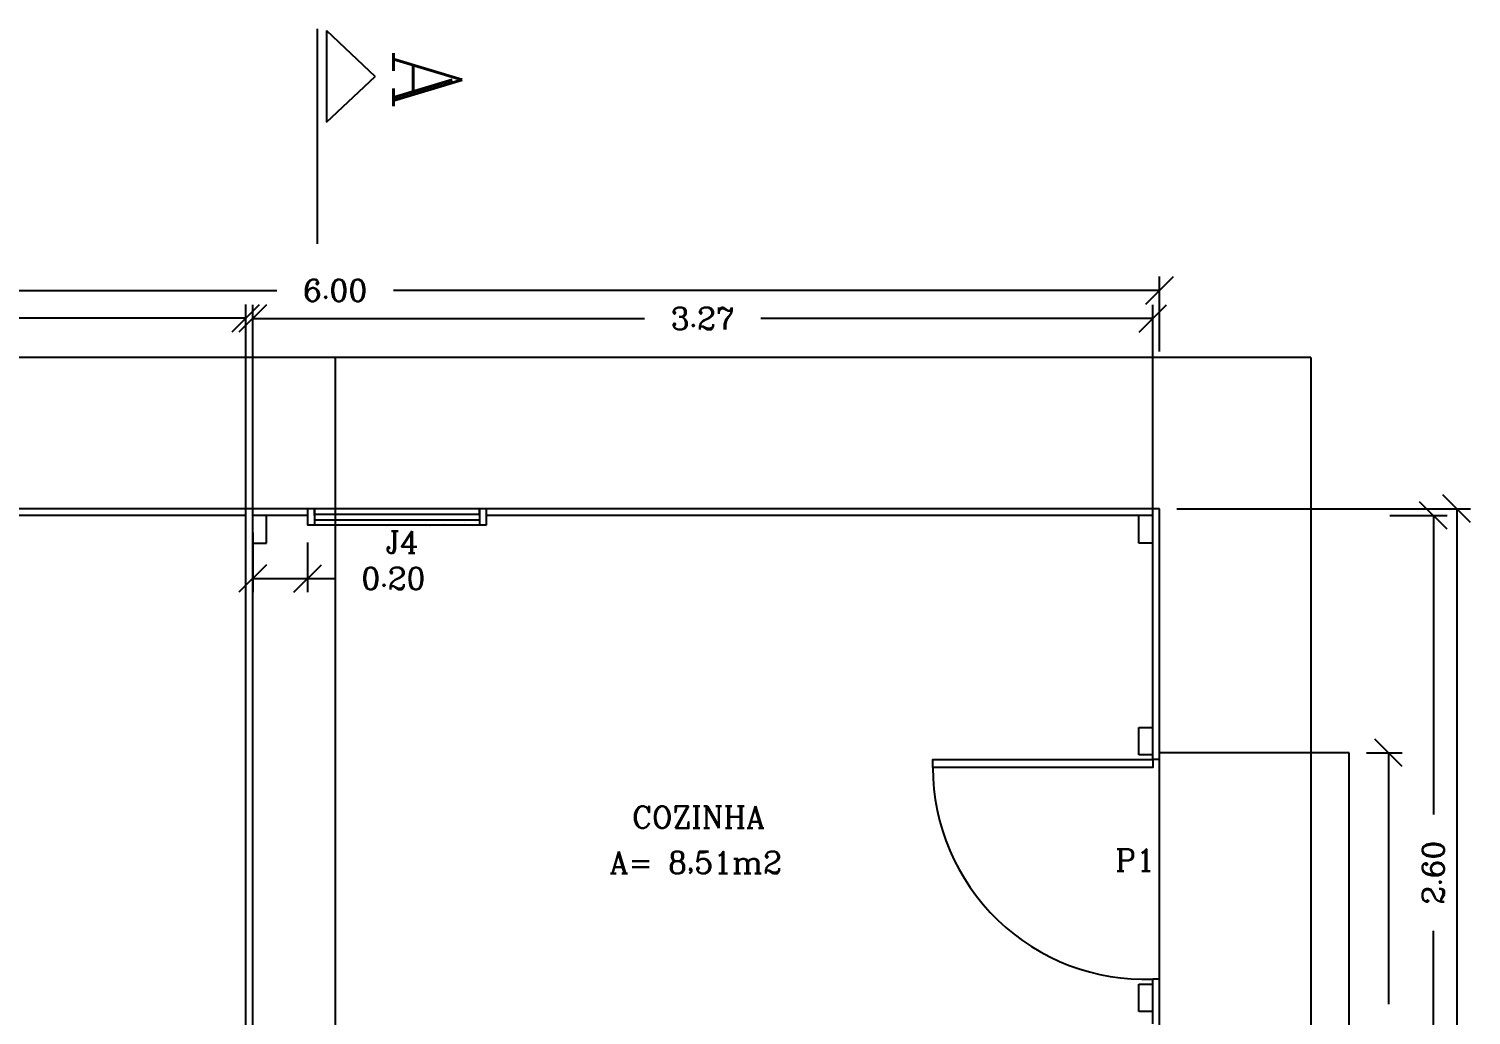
# Model space of a CAD drawing. Extents: x -7 to 295, y -11 to 39.
# Drawn here: x 159.67 to 164.91, y 22.83 to 26.42 of the extents above; entities that cross this region are included whole.
import ezdxf
from ezdxf.enums import TextEntityAlignment as Align

# ---------------------------------------------------------------- set-up
doc = ezdxf.new("R2010")
doc.units = 0
doc.header["$LTSCALE"] = 20
doc.linetypes.add('DASHED2', pattern=[0.375, 0.25, -0.125])
doc.layers.get('0').update_dxf_attribs({"linetype": 'CONTINUOUS'})
doc.layers.get('DEFPOINTS').update_dxf_attribs({"linetype": 'CONTINUOUS'})
for name, color, linetype in [('CORTES', 6, 'CONTINUOUS'), ('COTAS', 244, 'CONTINUOUS'), ('DIM', 244, 'CONTINUOUS'), ('JANELA', 5, 'CONTINUOUS'), ('PAREDE', 250, 'CONTINUOUS'), ('PEN33', 7, 'CONTINUOUS'), ('PORTA', 1, 'CONTINUOUS'), ('TEXTO', 244, 'CONTINUOUS'), ('VISTAP', 244, 'CONTINUOUS')]:
    doc.layers.add(name, color=color, linetype=linetype)
doc.styles.add('ROMANC', font='romanc.shx', dxfattribs={"height": 0.08})
doc.dimstyles.new('ROMANC', dxfattribs={"dimtxt": 0.1, "dimasz": 0.18, "dimexe": 0.05, "dimexo": 0.0625, "dimgap": 0.09, "dimtad": 0, "dimzin": 0, "dimtxsty": 'ROMANC', "dimblk1": 'NONE', "dimblk2": 'NONE', "dimsah": 1, "dimcen": 0.09, "dimclrd": 244, "dimclre": 244, "dimclrt": 244, "dimazin": 3, "dimtfac": 1, "dimtdec": 4, "dimtofl": 0, "dimtmove": 0, "dimatfit": 3, "dimtolj": 1, "dimtzin": 0})

# ---------------------------------------------------------------- blocks, each defined once
blk = doc.blocks.new('_OBLIQUE')
at = {"color": 0, "linetype": 'BYBLOCK'}
blk.add_line((-0.5, -0.5), (0.5, 0.5), dxfattribs=at)
blk = doc.blocks.new('*D56')
at = {"color": 244, "linetype": 'BYBLOCK'}
for p, q in [((143.3084, 11.4905), (143.3084, 11.7631)), ((149.3084, 11.4905), (149.3084, 11.7631)), ((143.3084, 11.7131), (146.0965, 11.7131)), ((149.3084, 11.7131), (146.5203, 11.7131))]:
    blk.add_line(p, q, dxfattribs=at)
at = {"layer": 'DEFPOINTS', "color": 0, "linetype": 'BYBLOCK'}
for p in [(149.3084, 11.7131), (143.3084, 11.428), (149.3084, 11.428)]:
    blk.add_point(p, dxfattribs=at)
at = {"color": 244, "linetype": 'BYBLOCK', "xscale": 0.1, "yscale": 0.1, "zscale": 0.1, "rotation": 180}
blk.add_blockref('_OBLIQUE', (143.3084, 11.7131), dxfattribs=at)
at = {"color": 244, "linetype": 'BYBLOCK', "xscale": 0.1, "yscale": 0.1, "zscale": 0.1}
blk.add_blockref('_OBLIQUE', (149.3084, 11.7131), dxfattribs=at)
at = {"color": 244, "linetype": 'BYBLOCK', "insert": (146.3084, 11.7131), "char_height": 0.08, "attachment_point": 5, "style": 'ROMANC'}
blk.add_mtext('\\A1;6.00', dxfattribs=at)
blk = doc.blocks.new('*D57')
at = {"color": 244, "linetype": 'BYBLOCK'}
for p, q in [((143.3334, 11.4655), (143.3334, 12.3611)), ((145.9834, 11.4655), (145.9834, 12.3611)), ((143.3334, 12.3111), (144.4465, 12.3111)), ((145.9834, 12.3111), (144.8703, 12.3111))]:
    blk.add_line(p, q, dxfattribs=at)
at = {"layer": 'DEFPOINTS', "color": 0, "linetype": 'BYBLOCK'}
for p in [(145.9834, 12.3111), (143.3334, 11.403), (145.9834, 11.403)]:
    blk.add_point(p, dxfattribs=at)
at = {"color": 244, "linetype": 'BYBLOCK', "xscale": 0.1, "yscale": 0.1, "zscale": 0.1, "rotation": 180}
blk.add_blockref('_OBLIQUE', (143.3334, 12.3111), dxfattribs=at)
at = {"color": 244, "linetype": 'BYBLOCK', "xscale": 0.1, "yscale": 0.1, "zscale": 0.1}
blk.add_blockref('_OBLIQUE', (145.9834, 12.3111), dxfattribs=at)
at = {"color": 244, "linetype": 'BYBLOCK', "insert": (144.6584, 12.3111), "char_height": 0.08, "attachment_point": 5, "style": 'ROMANC'}
blk.add_mtext('\\A1;2.65', dxfattribs=at)
blk = doc.blocks.new('*D58')
at = {"color": 244, "linetype": 'BYBLOCK'}
for p, q in [((146.0084, 11.4655), (146.0084, 12.36)), ((149.2834, 11.4655), (149.2834, 12.36)), ((146.0084, 12.31), (147.434, 12.31)), ((149.2834, 12.31), (147.8578, 12.31))]:
    blk.add_line(p, q, dxfattribs=at)
at = {"layer": 'DEFPOINTS', "color": 0, "linetype": 'BYBLOCK'}
for p in [(149.2834, 12.31), (146.0084, 11.403), (149.2834, 11.403)]:
    blk.add_point(p, dxfattribs=at)
at = {"color": 244, "linetype": 'BYBLOCK', "xscale": 0.1, "yscale": 0.1, "zscale": 0.1, "rotation": 180}
blk.add_blockref('_OBLIQUE', (146.0084, 12.31), dxfattribs=at)
at = {"color": 244, "linetype": 'BYBLOCK', "xscale": 0.1, "yscale": 0.1, "zscale": 0.1}
blk.add_blockref('_OBLIQUE', (149.2834, 12.31), dxfattribs=at)
at = {"color": 244, "linetype": 'BYBLOCK', "insert": (147.6459, 12.31), "char_height": 0.08, "attachment_point": 5, "style": 'ROMANC'}
blk.add_mtext('\\A1;3.27', dxfattribs=at)
blk = doc.blocks.new('*D72')
at = {"color": 244, "linetype": 'BYBLOCK'}
for p, q in [((149.3459, 11.403), (149.5541, 11.403)), ((149.5041, 11.403), (149.5041, 10.3149)), ((149.5041, 8.803), (149.5041, 9.8911)), ((149.3459, 8.803), (149.5541, 8.803))]:
    blk.add_line(p, q, dxfattribs=at)
at = {"layer": 'DEFPOINTS', "color": 0, "linetype": 'BYBLOCK'}
for p in [(149.2834, 11.403), (149.2834, 8.803), (149.5041, 8.803)]:
    blk.add_point(p, dxfattribs=at)
at = {"color": 244, "linetype": 'BYBLOCK', "xscale": 0.1, "yscale": 0.1, "zscale": 0.1}
for p, rotation in [((149.5041, 11.403), 90), ((149.5041, 8.803), 270)]:
    blk.add_blockref('_OBLIQUE', p, dxfattribs=dict(at, rotation=rotation))
at = {"color": 244, "linetype": 'BYBLOCK', "insert": (149.5041, 10.103), "char_height": 0.08, "attachment_point": 5, "rotation": 90, "style": 'ROMANC'}
blk.add_mtext('\\A1;2.60', dxfattribs=at)
blk = doc.blocks.new('*D74')
at = {"color": 244, "linetype": 'BYBLOCK'}
for p, q in [((149.3709, 11.428), (150.4395, 11.428)), ((150.3895, 11.428), (150.3895, 7.4899)), ((150.3895, 3.128), (150.3895, 7.0661)), ((149.3709, 3.128), (150.4395, 3.128))]:
    blk.add_line(p, q, dxfattribs=at)
at = {"layer": 'DEFPOINTS', "color": 0, "linetype": 'BYBLOCK'}
for p in [(149.3084, 11.428), (149.3084, 3.128), (150.3895, 3.128)]:
    blk.add_point(p, dxfattribs=at)
at = {"color": 244, "linetype": 'BYBLOCK', "xscale": 0.1, "yscale": 0.1, "zscale": 0.1}
for p, rotation in [((150.3895, 11.428), 90), ((150.3895, 3.128), 270)]:
    blk.add_blockref('_OBLIQUE', p, dxfattribs=dict(at, rotation=rotation))
at = {"color": 244, "linetype": 'BYBLOCK', "insert": (150.3895, 7.278), "char_height": 0.08, "attachment_point": 5, "rotation": 90, "style": 'ROMANC'}
blk.add_mtext('\\A1;8.30', dxfattribs=at)
blk = doc.blocks.new('*D87')
at = {"color": 244, "linetype": 'BYBLOCK'}
for p, q in [((146.0084, 11.3405), (146.0084, 11.1243)), ((146.2084, 11.3055), (146.2084, 11.1243)), ((146.0084, 11.1743), (146.2084, 11.1743)), ((146.2084, 11.1743), (146.3084, 11.1743))]:
    blk.add_line(p, q, dxfattribs=at)
at = {"layer": 'DEFPOINTS', "color": 0, "linetype": 'BYBLOCK'}
for p in [(146.0084, 11.403), (146.2084, 11.368), (146.2084, 11.1743)]:
    blk.add_point(p, dxfattribs=at)
at = {"color": 244, "linetype": 'BYBLOCK', "xscale": 0.1, "yscale": 0.1, "zscale": 0.1, "rotation": 180}
blk.add_blockref('_OBLIQUE', (146.0084, 11.1743), dxfattribs=at)
at = {"color": 244, "linetype": 'BYBLOCK', "xscale": 0.1, "yscale": 0.1, "zscale": 0.1}
blk.add_blockref('_OBLIQUE', (146.2084, 11.1743), dxfattribs=at)
at = {"color": 244, "linetype": 'BYBLOCK', "insert": (146.5203, 11.1743), "char_height": 0.08, "attachment_point": 5, "style": 'ROMANC'}
blk.add_mtext('\\A1;0.20', dxfattribs=at)
blk = doc.blocks.new('*D221')
at = {"color": 244, "linetype": 'BYBLOCK'}
for p, q in [((157.781, 25.2464), (157.781, 25.519)), ((163.781, 25.2464), (163.781, 25.519)), ((157.781, 25.469), (160.5691, 25.469)), ((163.781, 25.469), (160.9929, 25.469)), ((164.5336, 23.7859), (164.6638, 23.7859)), ((164.6138, 23.7859), (164.6138, 22.8708)), ((164.6138, 21.5319), (164.6138, 22.447)), ((164.5336, 21.5319), (164.6638, 21.5319))]:
    blk.add_line(p, q, dxfattribs=at)
at = {"layer": 'DEFPOINTS', "color": 0, "linetype": 'BYBLOCK'}
for p in [(163.781, 25.469), (157.781, 25.1839), (163.781, 25.1839), (164.4711, 23.7859), (164.4711, 21.5319), (164.6138, 21.5319)]:
    blk.add_point(p, dxfattribs=at)
at = {"color": 244, "linetype": 'BYBLOCK', "xscale": 0.1, "yscale": 0.1, "zscale": 0.1}
for p, rotation in [((157.781, 25.469), 180), ((164.6138, 23.7859), 90), ((164.6138, 21.5319), 270)]:
    blk.add_blockref('_OBLIQUE', p, dxfattribs=dict(at, rotation=rotation))
blk.add_blockref('_OBLIQUE', (163.781, 25.469), dxfattribs=at)
at = {"color": 244, "linetype": 'BYBLOCK', "insert": (160.781, 25.469), "char_height": 0.08, "attachment_point": 5, "style": 'ROMANC'}
blk.add_mtext('\\A1;6.00', dxfattribs=at)
at = {"color": 244, "linetype": 'BYBLOCK', "insert": (164.6138, 22.6589), "char_height": 0.08, "attachment_point": 5, "rotation": 90, "style": 'ROMANC'}
blk.add_mtext('\\A1;2.25', dxfattribs=at)

msp = doc.modelspace()

# ---------------------------------------------------------------- linework, layer by layer
at = {"layer": 'CORTES', "linetype": 'CONTINUOUS'}
for p, q in [((160.716, 26.421), (160.716, 25.6378)), ((160.749, 26.4152), (160.749, 26.0807)), ((160.749, 26.4152), (160.9269, 26.2479)), ((160.749, 26.0807), (160.9269, 26.2479))]:
    msp.add_line(p, q, dxfattribs=at)
at = {"layer": 'CORTES', "color": 250, "linetype": 'CONTINUOUS'}
for p, q in [((163.706, 23.8778), (163.756, 23.8778)), ((163.706, 22.9438), (163.756, 22.9438))]:
    msp.add_line(p, q, dxfattribs=at)
at = {"layer": 'DIM', "color": 30, "linetype": 'DASHED2'}
for p, q in [((164.331, 25.2243), (157.231, 25.2243)), ((160.781, 25.2243), (160.781, 15.8243)), ((164.331, 25.2243), (164.331, 15.8243))]:
    msp.add_line(p, q, dxfattribs=at)
at = {"layer": 'JANELA', "color": 1}
for p, q in [((160.706, 24.6542), (161.306, 24.6542)), ((160.706, 24.6342), (161.306, 24.6342))]:
    msp.add_line(p, q, dxfattribs=at)
at = {"layer": 'PAREDE'}
for p, q in [((160.706, 24.6743), (157.781, 24.6743)), ((163.781, 24.6743), (161.306, 24.6743)), ((163.781, 23.7618), (163.781, 24.6743)), ((160.456, 24.6493), (157.806, 24.6493)), ((160.681, 24.6493), (160.481, 24.6493)), ((160.706, 24.6143), (160.681, 24.6143)), ((161.331, 24.6143), (161.306, 24.6143)), ((163.756, 24.6493), (161.331, 24.6493)), ((163.756, 23.7618), (163.756, 24.6493)), ((163.781, 23.7618), (163.756, 23.7618)), ((163.781, 22.9618), (163.756, 22.9618)), ((163.756, 22.7993), (163.756, 22.9618)), ((163.781, 22.7743), (163.781, 22.9618))]:
    msp.add_line(p, q, dxfattribs=at)
at = {"layer": 'PAREDE', "color": 250}
for p, q in [((160.681, 24.6743), (160.681, 24.6143)), ((160.706, 24.6493), (160.706, 24.6743)), ((160.706, 24.6743), (160.706, 24.6493)), ((160.706, 24.6743), (160.706, 24.6143)), ((161.306, 24.6743), (161.306, 24.6493)), ((161.306, 24.6493), (161.306, 24.6743)), ((161.306, 24.6743), (161.306, 24.6143)), ((161.331, 24.6743), (161.331, 24.6143)), ((160.456, 21.9693), (160.456, 24.6493)), ((160.481, 21.9693), (160.481, 24.6493))]:
    msp.add_line(p, q, dxfattribs=at)
at = {"layer": 'PAREDE', "color": 250, "linetype": 'CONTINUOUS'}
for p, q in [((160.531, 24.5492), (160.531, 24.6492)), ((163.706, 24.5493), (163.706, 24.6493)), ((160.481, 24.5492), (160.531, 24.5492)), ((163.756, 24.5493), (163.706, 24.5493)), ((163.706, 23.7778), (163.706, 23.8778)), ((163.756, 23.7778), (163.706, 23.7778)), ((163.706, 22.8438), (163.706, 22.9438)), ((163.756, 22.8438), (163.706, 22.8438))]:
    msp.add_line(p, q, dxfattribs=at)
at = {"layer": 'PEN33', "color": 31}
for points in [[(160.9802, 24.6202), (160.9802, 24.6202)], [(161.0295, 24.6153), (161.0295, 24.6153)], [(161.109, 24.6202), (161.109, 24.6202)], [(161.1752, 24.6202), (161.1752, 24.6202)], [(161.2515, 24.6239), (161.2515, 24.6239)], [(161.2915, 24.6289), (161.2915, 24.6289)], [(161.294, 24.6252), (161.294, 24.6252)], [(160.9702, 24.6102), (160.9702, 24.6102)], [(161.1045, 24.6128), (161.1045, 24.6128)], [(161.1065, 24.6114), (161.1065, 24.6114)], [(161.1252, 24.6102), (161.1252, 24.6102)], [(161.282, 24.6103), (161.282, 24.6103)], [(161.3315, 24.6102), (161.3315, 24.6102)]]:
    msp.add_lwpolyline(points, dxfattribs=at)
at = {"layer": 'PORTA'}
msp.add_lwpolyline([(163.756, 23.7618), (163.756, 23.7318), (162.956, 23.7318), (162.956, 23.7618)], close=True, dxfattribs=at)
at = {"layer": 'PORTA', "color": 30}
msp.add_arc((163.7266, 23.7318), 0.7706, 180, 272.1894, dxfattribs=at)
at = {"layer": 'VISTAP'}
for p, q in [((161.306, 24.6743), (160.706, 24.6743)), ((161.306, 24.6143), (160.706, 24.6143)), ((163.781, 22.9618), (163.781, 23.7618))]:
    msp.add_line(p, q, dxfattribs=at)
at = {"layer": 'VISTAP', "color": 30, "linetype": 'CONTINUOUS'}
for p, q in [((164.4711, 23.7859), (163.7844, 23.7859)), ((164.4711, 21.5319), (164.4711, 23.7859))]:
    msp.add_line(p, q, dxfattribs=at)

# ---------------------------------------------------------------- texts
at = {"layer": 'CORTES', "linetype": 'CONTINUOUS', "style": 'ROMANC'}
msp.add_text('A', height=0.25, rotation=270, dxfattribs=at).set_placement((161.118, 26.2354), align=Align.MIDDLE)
at = {"layer": 'TEXTO', "style": 'ROMANC'}
for s, p in [('J4', (161.0252, 24.5527)), ('P1', (163.6921, 23.3954))]:
    msp.add_text(s, height=0.08, dxfattribs=at).set_placement(p, align=Align.MIDDLE)
at = {"layer": 'TEXTO', "linetype": 'CONTINUOUS', "style": 'ROMANC'}
for s, p in [('COZINHA', (162.1032, 23.5513)), ('A= 8,51m2', (162.0933, 23.3861))]:
    msp.add_text(s, height=0.08, dxfattribs=at).set_placement(p, align=Align.MIDDLE)

# ---------------------------------------------------------------- dimensions: what is measured, and where the dimension line sits
at = {"layer": 'CORTES', "color": 1, "linetype": 'CONTINUOUS'}
dim = msp.add_linear_dim(base=(164.6138, 21.5319), p1=(164.4711, 23.7859), p2=(164.4711, 21.5319), angle=90, dimstyle='ROMANC', override={"dimasz": 0.1, "dimblk1": 'OBLIQUE', "dimblk2": 'OBLIQUE'}, dxfattribs=at)
dim.commit()
dim.dimension.update_dxf_attribs({"geometry": '*D221', "text_midpoint": (164.6138, 22.6589)})
at = {"layer": 'COTAS', "color": 244, "linetype": 'CONTINUOUS'}
for base, p1, p2, picture, middle, set_off in [((163.781, 25.469), (157.781, 25.1839), (163.781, 25.1839), '*D56', (160.781, 25.469), (14.4726, 13.7559)), ((160.456, 25.3675), (157.806, 24.4594), (160.456, 24.4594), '*D57', (159.131, 25.3675), (14.4726, 13.0564)), ((163.756031478, 25.3664052886), (160.481031478, 24.4594392331), (163.756031478, 24.4594392331), '*D58', (162.118531478, 25.3664052886), (14.4726451243, 13.0564004215))]:
    dim = msp.add_linear_dim(base=base, p1=p1, p2=p2, dimstyle='ROMANC', override={"dimasz": 0.1, "dimblk1": 'OBLIQUE', "dimblk2": 'OBLIQUE'}, dxfattribs=at)
    dim.commit()
    dim.dimension.update_dxf_attribs({"geometry": picture, "text_midpoint": middle, "insert": set_off})
for base, p1, p2, picture, middle, set_off in [((164.8621, 16.3743), (163.781, 24.6743), (163.781, 16.3743), '*D74', (164.8621, 20.5243), (14.4726, 13.2462)), ((164.7769, 22.0493), (164.5562, 24.6493), (164.5562, 22.0493), '*D72', (164.7769, 23.3493), (15.2729, 13.2462))]:
    dim = msp.add_linear_dim(base=base, p1=p1, p2=p2, angle=90, dimstyle='ROMANC', override={"dimasz": 0.1, "dimblk1": 'OBLIQUE', "dimblk2": 'OBLIQUE'}, dxfattribs=at)
    dim.commit()
    dim.dimension.update_dxf_attribs({"geometry": picture, "text_midpoint": middle, "insert": set_off})
at = {"layer": 'COTAS', "color": 32, "linetype": 'CONTINUOUS'}
dim = msp.add_linear_dim(base=(160.681, 24.4205), p1=(160.481, 24.6493), p2=(160.681, 24.6143), dimstyle='ROMANC', override={"dimasz": 0.1, "dimblk1": 'OBLIQUE', "dimblk2": 'OBLIQUE'}, dxfattribs=at)
dim.commit()
dim.dimension.update_dxf_attribs({"geometry": '*D87', "text_midpoint": (160.9929, 24.4205), "insert": (14.4726, 13.2462)})

doc.saveas('drawing.dxf')
